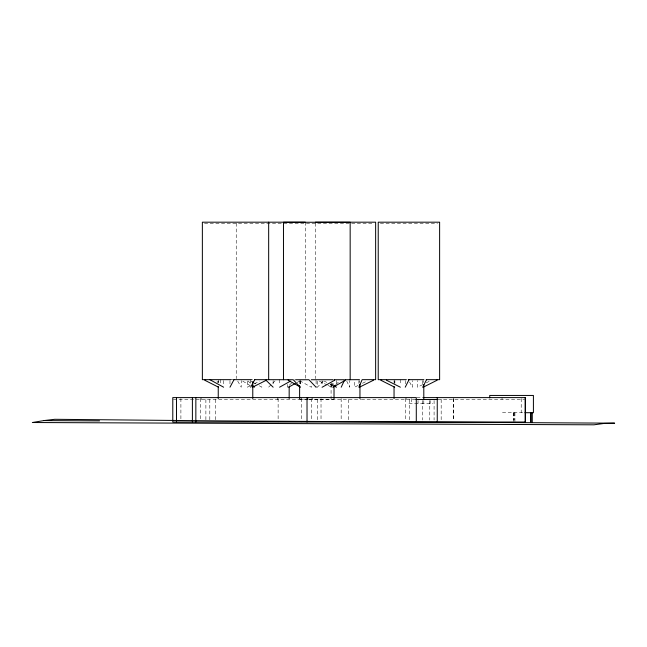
<?xml version="1.0" encoding="UTF-8"?>
<svg xmlns="http://www.w3.org/2000/svg" width="647" height="647" viewBox="0 0 647 647"><rect width="100%" height="100%" fill="white"/><g stroke="black" fill="none" stroke-linecap="round" stroke-linejoin="round"><path stroke-width="0.49" stroke-dasharray="3.23 2.43" d="M323.217 381.099L317.345 387.27L317.345 380.671M275.032 380.921L268.57 387.197L268.57 385.313M291.595 383.008L287.292 387.197L287.292 384.367M335.955 384.48L339.538 380.994M296.957 382.547L299.456 381.156M250.049 385.887L247.453 387.197L247.453 380.598M254.376 383.711L259.56 381.091M422.766 384.577L417.55 387.197L417.55 380.598M426.236 382.838L429.713 381.091M358.098 385.45L354.588 387.197L354.588 380.598M362.482 383.275L366.865 381.091M204.492 223.312L373.529 223.312M380.347 223.312L437.501 223.312M230.955 379.66L234.012 379.66M252.37 379.66L252.799 379.66M416.878 397.606L422.58 397.606M173.396 399.522L360.816 399.522M361.398 399.522L415.908 399.522M437.898 399.522L524.636 399.522M299.618 399.595L307.543 399.595M308.53 399.595L334.022 399.595M408.953 403.566L420.518 403.566M421.076 403.566L432.892 403.566M502.468 412.705L524.523 412.705M324.212 381.091L326.84 382.401M330.35 384.14L332.979 385.45M319.335 381.091L327.228 385.014M328.11 385.45L331.612 387.197L331.612 383.428M299.787 380.76L311.45 387.27L311.45 385.386M251.02 381.148L253.511 382.547M254.344 383.008L256.01 383.938M259.342 385.798L261.841 387.197L261.841 384.367M242.811 381.164L250.3 385.685M247.971 380.921L251.554 384.407M237.708 381.091L241.234 387.197L241.234 380.598M216.988 381.091L217.999 382.838M409.551 381.965L412.39 387.197L412.39 380.598M346.752 381.091L349.598 387.197L349.598 380.598M330.471 383.849L331.919 387.197L331.919 383.428M521.215 398.617L521.215 412.705M514.923 412.705L514.923 422.022M514.43 412.705L514.43 420.154M513.75 412.705L513.75 420.154M513.257 412.705L513.257 422.022M502.04 397.606L502.04 399.522M453.717 398.584L453.717 420.065M453.353 398.584L453.353 420.065M441.173 399.522L441.173 420.065M434.088 400.542L434.088 420.065M430.166 400.59L430.166 403.566M429.77 400.542L429.77 420.065M423.801 400.59L423.801 403.566M423.227 380.598L423.227 382.482M422.75 380.598L422.75 385.313M422.58 400.542L422.58 420.065M418.035 400.59L418.035 403.566M411.435 398.601L411.435 403.566M409.462 399.522L409.462 420.065M406.098 397.606L406.098 399.522M405.483 398.584L405.483 420.065M405.24 380.598L405.24 384.367M400.347 379.66L400.347 385.313M394.88 380.598L394.88 383.428M394.67 380.598L394.67 383.428M394.047 380.654L394.047 382.636M359.465 380.598L359.465 382.482M358.891 380.598L358.891 383.428M348.612 399.522L348.612 422.022M341.163 398.584L341.163 420.065M336.489 380.598L336.489 383.428M333.084 383.501L333.084 387.27M332.841 383.501L332.841 385.386M331.078 384.625L331.078 399.522M322.093 380.671L322.093 385.386M321.025 398.584L321.025 420.065M317.289 399.522L317.289 420.065M316.1 380.671L316.1 387.27M315.396 223.191L315.396 378.649M312.291 397.606L312.291 399.522M311.684 398.584L311.684 420.065M305.311 222.188L305.311 378.649M301.688 398.584L301.688 422.022M301.073 397.606L301.073 399.522M300.693 380.671L300.693 385.386M300.362 380.671L300.362 385.386M299.618 380.727L299.618 383.703M294.466 379.66L294.466 380.218M279.585 379.66L279.585 385.313M278.129 398.584L278.129 422.022M277.514 397.606L277.514 399.522M273.139 380.598L273.139 385.313M250.696 379.66L250.696 385.313M236.236 223.191L236.236 378.649M229.976 380.598L229.976 384.367M223.627 380.598L223.627 385.313M220.514 379.66L220.514 384.367M218.549 380.598L218.549 382.482M218.241 380.654L218.241 382.636M215.5 399.522L215.5 420.065M209.806 399.522L209.806 422.022M205.883 399.522L205.883 422.022M201.112 397.606L201.112 399.522M200.505 398.584L200.505 420.065M180.901 398.584L180.901 419.086"/><path stroke-width="0.97" d="M341.212 387.197L344.471 380.226M358.891 387.197L362.15 379.66L375.64 379.66L375.64 222.188L315.396 222.188M405.24 387.197L409.033 379.66M422.75 387.197L426.543 379.66M229.976 387.197L234.012 379.66M250.696 387.197L254.732 379.66M333.803 386.574L335.235 385.175M279.585 387.197L290.414 381.156M288.627 387.197L295.291 383.477M322.093 387.27L334.588 380.29L334.588 379.732M332.841 387.27L345.336 380.29L345.336 379.732M252.532 387.197L266.37 380.226L266.37 379.66M423.227 387.197L437.129 380.218L437.129 379.66M43.705 420.599L32.35 422.523L593.962 424.812L604.104 423.437L614.65 423.17L222.067 420.914L54.777 419.296L43.705 420.599L99.557 420.89M305.311 222.188L202.365 222.188L202.365 379.66L205.253 379.66M205.487 379.66L230.939 379.66M233.899 379.66L251.659 379.66M254.514 379.66L293.188 379.732L300.362 387.27M295.566 379.732L308.926 379.732L316.1 387.27M311.304 379.732L332.995 379.732M334.135 379.732L343.743 379.732M344.811 379.732L359.473 379.66M381.204 379.66L378.228 379.66L378.228 222.188L439.62 222.188L439.62 379.66L426.203 379.66M381.617 379.66L386.582 379.66M387.294 379.66L406.381 379.66M408.217 379.66L423.898 379.66M422.992 397.606L525.493 397.606L525.493 422.022L172.789 422.022L172.789 397.606L416.288 397.606L416.288 422.022M415.786 399.522L437.623 399.522M524.968 412.705L533.411 412.705L533.411 395.446L489.722 395.446L489.722 397.897M333.86 385.887L336.489 387.197M400.347 387.197L386.453 380.218L386.453 379.66M394.67 387.197L380.776 380.218L380.776 379.66M218.549 387.197L204.719 380.218L204.719 379.66M209.798 379.66L223.627 387.197M299.86 386.801L288.206 380.29L288.206 379.732M265.966 380.218L273.139 387.197M252.993 385.798L254.425 387.197M532.263 412.705L532.263 422.022M531.09 412.705L531.09 422.022M530.605 412.705L530.605 422.022M525.113 397.606L525.113 422.022M437.251 397.606L437.251 422.022M423.801 384.625L423.801 399.522M394.047 386.607L394.047 398.528M373.497 379.66L373.497 380.218L359.465 387.197L359.465 384.367M359.95 384.625L359.95 398.528M350.164 379.732L350.164 222.261L283.475 222.261L283.475 379.732M334.022 385.693L334.022 398.601M307.632 397.606L307.632 399.522M307.026 397.606L307.026 422.022M299.618 385.693L299.618 398.601M289.169 386.607L289.169 398.528M268.667 222.188L268.667 379.66M252.775 381.641L252.775 398.528M218.241 386.607L218.241 398.528M195.847 397.606L195.847 422.022M192.394 397.606L192.394 422.022M176.485 397.606L176.485 422.022"/></g></svg>
